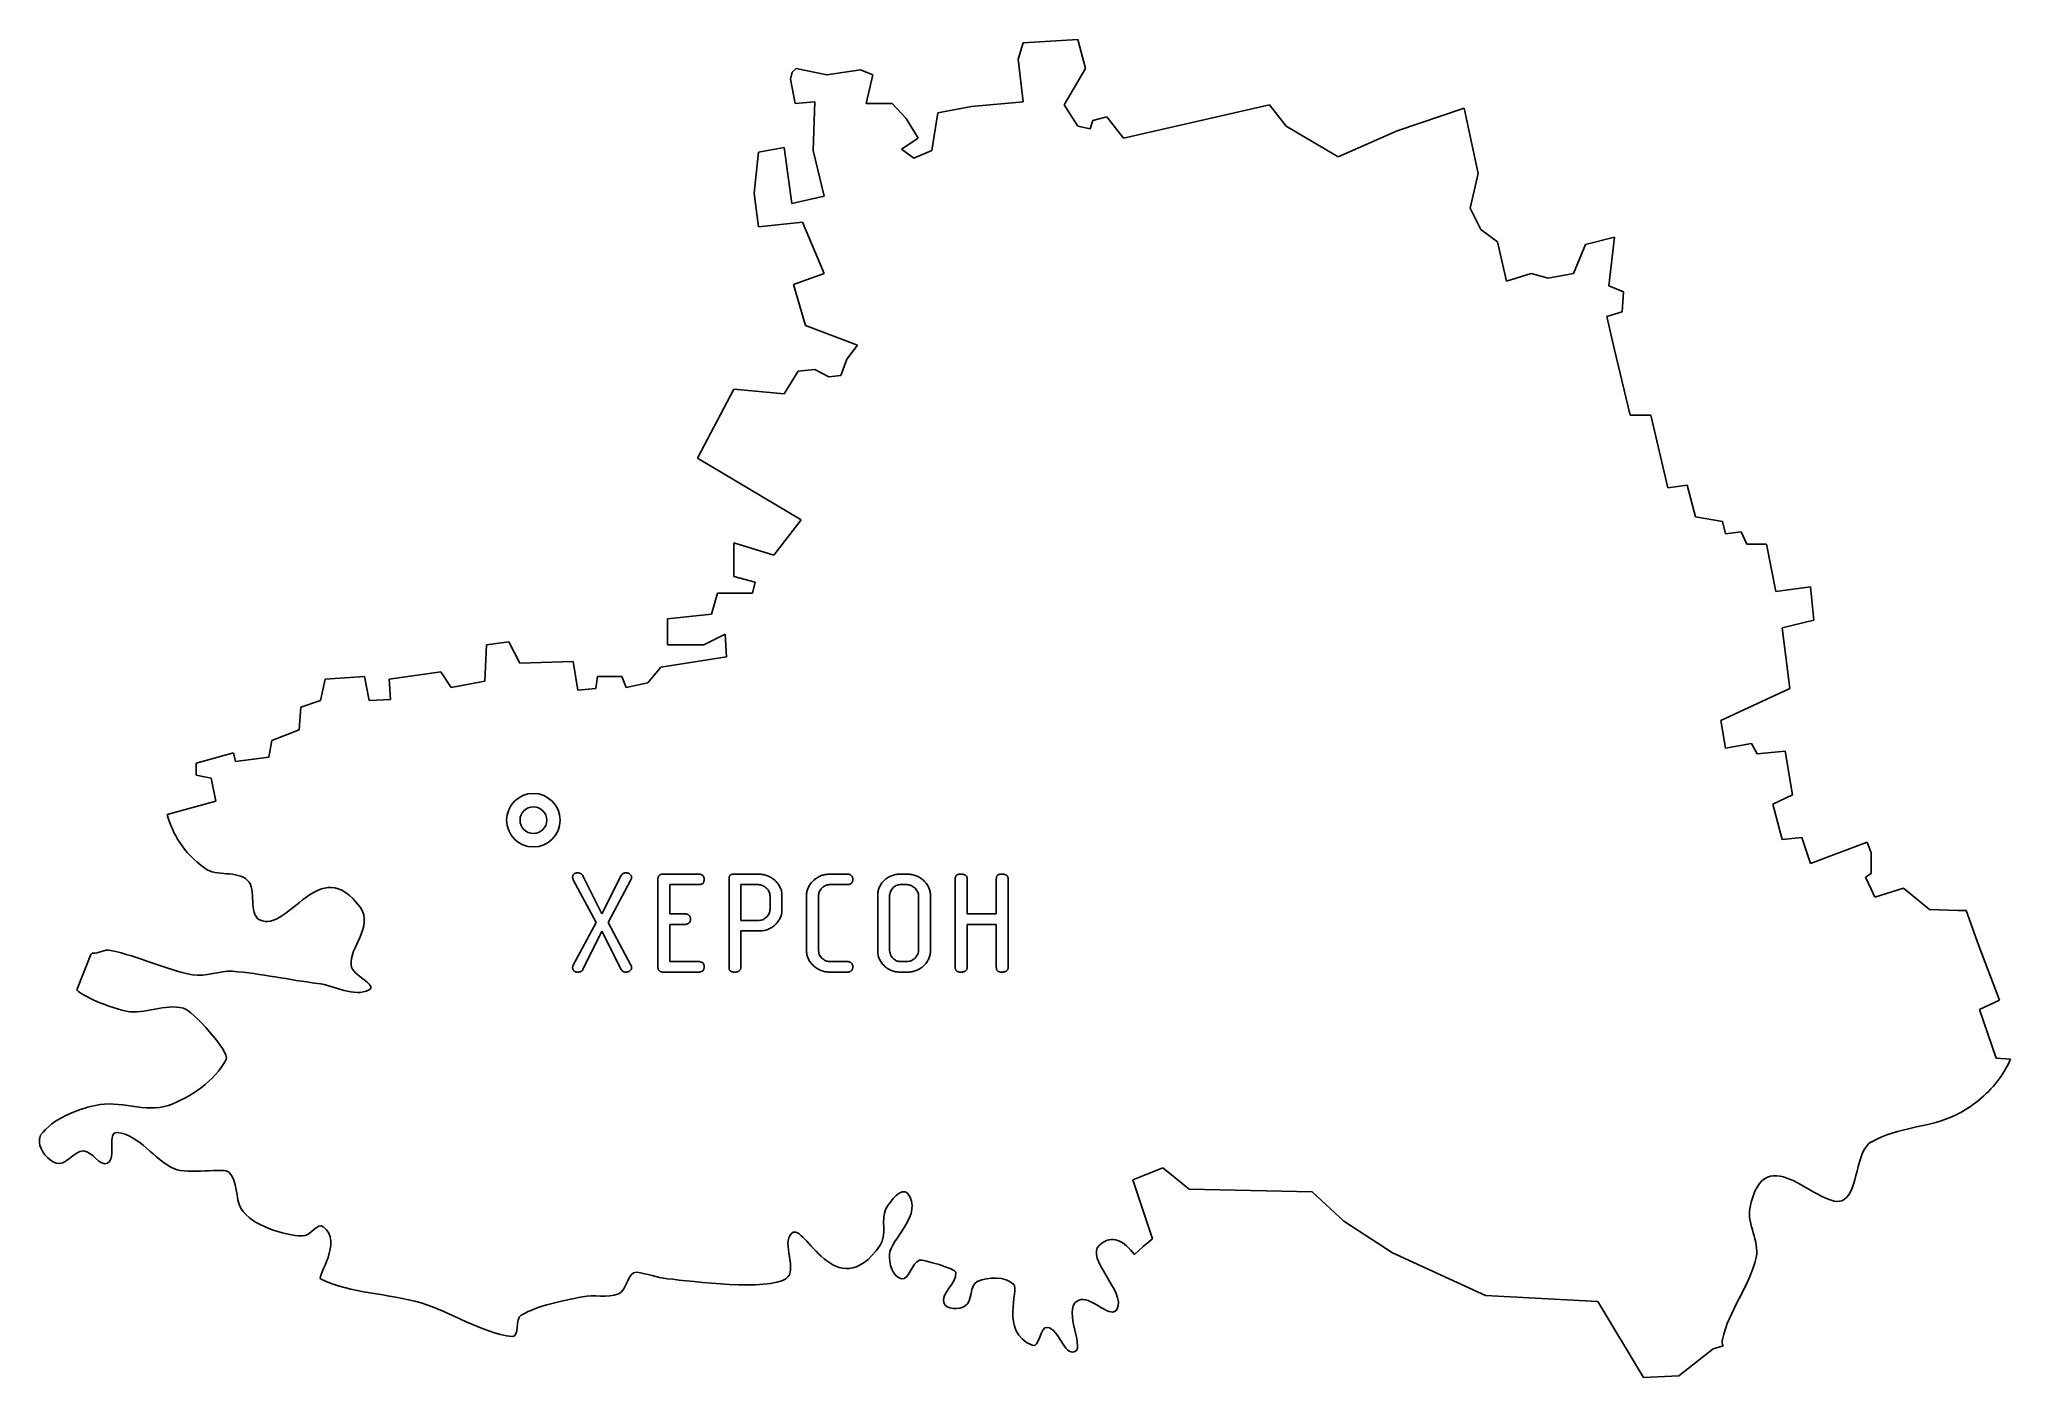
# Model space of a CAD drawing. Header units: millimetres. Extents: x 4719 to 4830, y 1497 to 1572.
import ezdxf

# ---------------------------------------------------------------- set-up
doc = ezdxf.new("R2010")
doc.units = ezdxf.units.MM

msp = doc.modelspace()

# ---------------------------------------------------------------- linework, layer by layer
at = {"color": 7, "linetype": 'Continuous', "lineweight": 25}
for p, q in [((4774.23, 1571.45), (4773.96, 1570.54)), ((4777.31, 1571.65), (4774.23, 1571.45)), ((4777.73, 1570.02), (4777.31, 1571.65)), ((4761.28, 1569.8), (4761.18, 1569.41)), ((4761.5, 1570.02), (4761.28, 1569.8)), ((4763.22, 1569.66), (4761.5, 1570.02)), ((4765.11, 1569.93), (4763.22, 1569.66)), ((4765.79, 1569.66), (4765.11, 1569.93)), ((4765.43, 1568.04), (4765.79, 1569.66)), ((4773.96, 1570.54), (4774.23, 1568.14)), ((4776.53, 1567.98), (4777.73, 1570.02)), ((4761.18, 1569.41), (4761.44, 1568.04)), ((4761.44, 1568.04), (4762.54, 1568.14)), ((4762.54, 1568.14), (4762.45, 1565.42)), ((4766.89, 1568.04), (4765.43, 1568.04)), ((4767.67, 1567.2), (4766.89, 1568.04)), ((4769.45, 1567.52), (4769.1, 1565.42)), ((4771.34, 1567.88), (4769.45, 1567.52)), ((4774.23, 1568.14), (4771.34, 1567.88)), ((4777.31, 1566.78), (4776.53, 1567.98)), ((4788.05, 1567.98), (4779.87, 1566.1)), ((4788.99, 1566.78), (4788.05, 1567.98)), ((4798.98, 1567.78), (4795.22, 1566.52)), ((4799.76, 1564.12), (4798.98, 1567.78)), ((4768.35, 1566.1), (4767.67, 1567.2)), ((4777.99, 1566.62), (4777.31, 1566.78)), ((4778.15, 1567.1), (4777.99, 1566.62)), ((4778.93, 1567.3), (4778.15, 1567.1)), ((4779.87, 1566.1), (4778.93, 1567.3)), ((4791.91, 1565.06), (4788.99, 1566.78)), ((4795.22, 1566.52), (4791.91, 1565.06)), ((4759.39, 1565.32), (4759.14, 1563.01)), ((4760.82, 1565.58), (4759.39, 1565.32)), ((4761.25, 1562.43), (4760.82, 1565.58)), ((4762.45, 1565.42), (4763.06, 1562.85)), ((4767.41, 1565.48), (4768.35, 1566.1)), ((4768.09, 1564.99), (4767.41, 1565.48)), ((4769.1, 1565.42), (4768.09, 1564.99)), ((4799.31, 1562.17), (4799.76, 1564.12)), ((4759.14, 1563.01), (4759.39, 1561.13)), ((4763.06, 1562.85), (4761.25, 1562.43)), ((4799.92, 1560.97), (4799.31, 1562.17)), ((4759.39, 1561.13), (4761.86, 1561.39)), ((4761.86, 1561.39), (4763.06, 1558.5)), ((4800.86, 1560.29), (4799.92, 1560.97)), ((4801.35, 1558.08), (4800.86, 1560.29)), ((4805.79, 1560.13), (4805.11, 1558.5)), ((4807.42, 1560.55), (4805.79, 1560.13)), ((4807.09, 1557.82), (4807.42, 1560.55)), ((4763.06, 1558.5), (4761.34, 1557.89)), ((4761.34, 1557.89), (4762.02, 1555.58)), ((4802.74, 1558.5), (4801.35, 1558.08)), ((4803.69, 1558.24), (4802.74, 1558.5)), ((4805.11, 1558.5), (4803.69, 1558.24)), ((4807.93, 1557.47), (4807.09, 1557.82)), ((4807.84, 1556.36), (4807.93, 1557.47)), ((4806.99, 1556.1), (4807.84, 1556.36)), ((4762.02, 1555.58), (4764.94, 1554.48)), ((4807.42, 1554.22), (4806.99, 1556.1)), ((4764.94, 1554.48), (4764.33, 1553.7)), ((4808.29, 1550.55), (4807.42, 1554.22)), ((4761.6, 1553.02), (4760.82, 1551.75)), ((4762.54, 1553.12), (4761.6, 1553.02)), ((4763.32, 1552.7), (4762.54, 1553.12)), ((4764.33, 1553.7), (4764, 1552.79)), ((4758, 1552.02), (4755.96, 1548.15)), ((4760.82, 1551.75), (4758, 1552.02)), ((4764, 1552.79), (4763.32, 1552.7)), ((4809.46, 1550.55), (4808.29, 1550.55)), ((4810.4, 1546.47), (4809.46, 1550.55)), ((4755.96, 1548.15), (4761.77, 1544.68)), ((4811.5, 1546.63), (4810.4, 1546.47)), ((4811.96, 1544.84), (4811.5, 1546.63)), ((4761.77, 1544.68), (4760.24, 1542.7)), ((4813.48, 1544.58), (4811.96, 1544.84)), ((4813.65, 1543.9), (4813.48, 1544.58)), ((4758, 1543.38), (4758, 1541.5)), ((4760.24, 1542.7), (4758, 1543.38)), ((4814.52, 1544), (4813.65, 1543.9)), ((4814.85, 1543.32), (4814.52, 1544)), ((4815.95, 1543.32), (4814.85, 1543.32)), ((4816.47, 1540.66), (4815.95, 1543.32)), ((4758, 1541.5), (4759.2, 1541.18)), ((4759.2, 1541.18), (4759.04, 1540.56)), ((4818.42, 1540.92), (4816.47, 1540.66)), ((4818.61, 1539.04), (4818.42, 1540.92)), ((4757.09, 1540.56), (4756.74, 1539.39)), ((4759.04, 1540.56), (4757.09, 1540.56)), ((4756.74, 1539.39), (4754.27, 1539.13)), ((4754.27, 1539.13), (4754.27, 1537.67)), ((4816.83, 1538.61), (4818.61, 1539.04)), ((4817.25, 1535.21), (4816.83, 1538.61)), ((4744.11, 1537.67), (4744.02, 1535.63)), ((4745.38, 1537.83), (4744.11, 1537.67)), ((4745.99, 1536.64), (4745.38, 1537.83)), ((4754.27, 1537.67), (4756.31, 1537.67)), ((4756.31, 1537.67), (4757.52, 1538.26)), ((4757.52, 1538.26), (4757.58, 1536.99)), ((4748.98, 1536.73), (4745.99, 1536.64)), ((4749.24, 1535.11), (4748.98, 1536.73)), ((4753.91, 1536.41), (4753.17, 1535.53)), ((4757.58, 1536.99), (4753.91, 1536.41)), ((4735.06, 1535.73), (4734.8, 1534.53)), ((4737.27, 1535.89), (4735.06, 1535.73)), ((4737.53, 1534.53), (4737.27, 1535.89)), ((4741.55, 1536.15), (4738.66, 1535.73)), ((4738.66, 1535.73), (4738.73, 1534.59)), ((4742.13, 1535.27), (4741.55, 1536.15)), ((4744.02, 1535.63), (4742.13, 1535.27)), ((4750.34, 1535.89), (4750.25, 1535.21)), ((4751.71, 1535.89), (4750.34, 1535.89)), ((4751.96, 1535.27), (4751.71, 1535.89)), ((4753.17, 1535.53), (4751.96, 1535.27)), ((4734.8, 1534.53), (4733.7, 1534.17)), ((4738.73, 1534.59), (4737.53, 1534.53)), ((4750.25, 1535.21), (4749.24, 1535.11)), ((4813.39, 1533.42), (4817.25, 1535.21)), ((4733.7, 1534.17), (4733.6, 1532.9)), ((4813.65, 1531.87), (4813.39, 1533.42)), ((4732.07, 1532.29), (4731.91, 1531.35)), ((4733.6, 1532.9), (4732.07, 1532.29)), ((4815.11, 1532.13), (4813.65, 1531.87)), ((4815.43, 1531.54), (4815.11, 1532.13)), ((4729.93, 1531.6), (4727.83, 1531.02)), ((4727.83, 1531.02), (4727.83, 1530.34)), ((4730.03, 1531.12), (4729.93, 1531.6)), ((4731.91, 1531.35), (4730.03, 1531.12)), ((4816.99, 1531.7), (4815.43, 1531.54)), ((4817.41, 1529.24), (4816.99, 1531.7)), ((4727.83, 1530.34), (4728.67, 1530.18)), ((4728.67, 1530.18), (4728.93, 1528.88)), ((4728.93, 1528.88), (4726.2, 1528.13)), ((4816.31, 1528.72), (4817.41, 1529.24)), ((4816.83, 1526.74), (4816.31, 1528.72)), ((4817.93, 1526.84), (4816.83, 1526.74)), ((4818.42, 1525.38), (4817.93, 1526.84)), ((4821.6, 1526.58), (4818.42, 1525.38)), ((4821.82, 1525.99), (4821.6, 1526.58)), ((4821.82, 1524.82), (4821.82, 1525.99)), ((4750.28, 1522.08), (4748.99, 1524.47)), ((4749.54, 1524.66), (4750.6, 1522.56)), ((4750.6, 1522.56), (4751.68, 1524.72)), ((4752.22, 1524.47), (4750.94, 1522.08)), ((4753.74, 1519.56), (4753.74, 1524.53)), ((4754.04, 1524.79), (4755.99, 1524.79)), ((4757.73, 1519.56), (4757.73, 1524.53)), ((4758, 1524.79), (4759.37, 1524.79)), ((4763.37, 1524.79), (4764.33, 1524.79)), ((4767.32, 1524.79), (4767.71, 1524.79)), ((4770.42, 1519.56), (4770.42, 1524.53)), ((4771.09, 1524.53), (4771.09, 1522.56)), ((4772.72, 1522.56), (4772.72, 1524.53)), ((4773.39, 1524.53), (4773.39, 1519.56)), ((4821.5, 1524.63), (4821.82, 1524.82)), ((4821.82, 1523.95), (4821.5, 1524.63)), ((4755.99, 1524.2), (4754.41, 1524.2)), ((4754.41, 1524.2), (4754.41, 1522.56)), ((4759.36, 1524.2), (4758.39, 1524.2)), ((4758.39, 1524.2), (4758.39, 1522.19)), ((4760.03, 1522.83), (4760.03, 1523.55)), ((4760.7, 1523.58), (4760.7, 1522.81)), ((4762.08, 1520.51), (4762.08, 1523.57)), ((4762.75, 1523.53), (4762.75, 1520.56)), ((4764.33, 1524.2), (4763.37, 1524.2)), ((4766.07, 1520.51), (4766.07, 1523.57)), ((4766.73, 1523.53), (4766.73, 1520.56)), ((4767.7, 1524.2), (4767.33, 1524.2)), ((4768.37, 1520.56), (4768.37, 1523.53)), ((4769.04, 1523.57), (4769.04, 1520.51)), ((4822.02, 1523.49), (4821.82, 1523.95)), ((4823.64, 1524.01), (4822.02, 1523.49)), ((4825.1, 1522.81), (4823.64, 1524.01)), ((4748.99, 1519.69), (4750.28, 1522.08)), ((4750.94, 1522.08), (4752.22, 1519.69)), ((4754.41, 1522.56), (4755.22, 1522.56)), ((4758.39, 1522.19), (4759.36, 1522.19)), ((4771.09, 1522.56), (4772.72, 1522.56)), ((4826.69, 1522.75), (4825.1, 1522.81)), ((4827.15, 1522.75), (4826.69, 1522.75)), ((4827.86, 1520.77), (4827.15, 1522.75)), ((4750.6, 1521.59), (4749.52, 1519.43)), ((4751.68, 1519.43), (4750.6, 1521.59)), ((4755.22, 1521.97), (4754.41, 1521.97)), ((4754.41, 1521.97), (4754.41, 1519.89)), ((4758.39, 1521.6), (4758.39, 1519.56)), ((4759.4, 1521.6), (4758.39, 1521.6)), ((4772.72, 1521.97), (4771.09, 1521.97)), ((4771.09, 1521.97), (4771.09, 1519.56)), ((4772.72, 1519.56), (4772.72, 1521.97)), ((4721.92, 1520.28), (4721.14, 1518.3)), ((4721.99, 1520.35), (4721.92, 1520.28)), ((4722.02, 1520.35), (4721.99, 1520.35)), ((4754.41, 1519.89), (4755.99, 1519.89)), ((4763.37, 1519.89), (4764.33, 1519.89)), ((4767.33, 1519.89), (4767.7, 1519.89)), ((4829.03, 1517.72), (4827.86, 1520.77)), ((4755.99, 1519.29), (4754.04, 1519.29)), ((4764.33, 1519.29), (4763.37, 1519.29)), ((4767.71, 1519.29), (4767.32, 1519.29)), ((4827.89, 1517.2), (4829.03, 1517.72)), ((4828.83, 1514.47), (4827.89, 1517.2)), ((4829.64, 1514.41), (4828.83, 1514.47)), ((4826.63, 1511.29), (4826.69, 1511.33)), ((4719.03, 1509.87), (4719.03, 1509.74)), ((4821.82, 1509.77), (4821.86, 1509.77)), ((4780.39, 1507.63), (4782.08, 1508.31)), ((4781.49, 1504.32), (4780.39, 1507.63)), ((4782.08, 1508.31), (4783.54, 1507.11)), ((4783.54, 1507.11), (4790.45, 1506.95)), ((4790.45, 1506.95), (4792.23, 1505.32)), ((4780.97, 1503.89), (4781.49, 1504.32)), ((4792.23, 1505.32), (4794.96, 1503.54)), ((4780.49, 1503.44), (4780.97, 1503.89)), ((4794.96, 1503.54), (4800.18, 1501.14)), ((4800.18, 1501.14), (4806.48, 1500.81)), ((4806.48, 1500.81), (4809.04, 1496.53)), ((4811.02, 1496.63), (4812.96, 1498.15)), ((4812.96, 1498.15), (4813.52, 1498.32)), ((4809.04, 1496.53), (4811.02, 1496.63))]:
    msp.add_line(p, q, dxfattribs=at)
for radius in [1.5, 0.75]:
    msp.add_circle((4746.75, 1527.82), radius, dxfattribs=at)
for points in [[(4726.2, 1528.13), (4726.53, 1527.03), (4727.05, 1526.06), (4728.31, 1525.12)], [(4731.39, 1522.23), (4733.02, 1521.42), (4734.74, 1526.12), (4737.04, 1522.91)], [(4728.31, 1525.12), (4728.99, 1524.63), (4730.1, 1525.02), (4730.71, 1524.44)], [(4730.71, 1524.44), (4731.26, 1523.92), (4730.71, 1522.59), (4731.39, 1522.23)], [(4737.04, 1522.91), (4737.79, 1521.84), (4736.42, 1520.7), (4736.52, 1519.67)], [(4723.02, 1520.51), (4722.7, 1520.6), (4722.34, 1520.31), (4722.02, 1520.35)], [(4727.63, 1519.14), (4726.07, 1519.44), (4724.61, 1520.18), (4723.02, 1520.51)], [(4729.87, 1519.34), (4729.12, 1519.37), (4728.38, 1519.02), (4727.63, 1519.14)], [(4734.64, 1518.66), (4733.05, 1518.85), (4731.46, 1519.21), (4729.87, 1519.34)], [(4736.52, 1519.67), (4736.55, 1519.11), (4738.05, 1518.56), (4737.53, 1518.3)], [(4721.14, 1518.3), (4721.2, 1518.11), (4722.6, 1517.39), (4723.9, 1517.1)], [(4737.53, 1518.3), (4736.68, 1517.85), (4735.61, 1518.53), (4734.64, 1518.66)], [(4723.9, 1517.1), (4724.94, 1516.88), (4726.07, 1517.56), (4727.11, 1517.26)], [(4727.11, 1517.26), (4727.6, 1517.17), (4729.74, 1514.8), (4729.51, 1514.38)], [(4729.51, 1514.38), (4728.86, 1513.18), (4727.56, 1512.27), (4726.27, 1511.81)], [(4827.86, 1512.11), (4828.64, 1512.72), (4829.25, 1513.5), (4829.64, 1514.41)], [(4726.27, 1511.81), (4724.97, 1511.36), (4723.51, 1512.14), (4722.18, 1511.81)], [(4826.69, 1511.33), (4827.11, 1511.55), (4827.5, 1511.81), (4827.86, 1512.11)], [(4722.18, 1511.81), (4721.04, 1511.55), (4719.78, 1511.07), (4719.1, 1510.13)], [(4821.86, 1509.77), (4823.28, 1510.61), (4825.13, 1510.55), (4826.63, 1511.29)], [(4719.1, 1510.13), (4719.06, 1510.03), (4719.03, 1509.96), (4719.03, 1509.87)], [(4722.86, 1508.57), (4723.38, 1508.86), (4722.8, 1510.32), (4723.38, 1510.29)], [(4723.38, 1510.29), (4724.65, 1510.16), (4725.46, 1508.76), (4726.62, 1508.24)], [(4815.01, 1506.01), (4815.82, 1510.29), (4819.03, 1505.71), (4820.3, 1506.52)], [(4719.03, 1509.74), (4719.06, 1509.28), (4719.52, 1508.73), (4719.97, 1508.57)], [(4719.97, 1508.57), (4720.49, 1508.37), (4720.95, 1509.25), (4721.5, 1509.25)], [(4721.5, 1509.25), (4722.02, 1509.25), (4722.41, 1508.34), (4722.86, 1508.57)], [(4820.3, 1506.52), (4821.11, 1507.04), (4820.92, 1509.19), (4821.82, 1509.77)], [(4726.62, 1508.24), (4727.34, 1507.92), (4729.42, 1508.34), (4729.67, 1508.05)], [(4729.67, 1508.05), (4730.19, 1507.56), (4730, 1506.62), (4730.36, 1506.01)], [(4766.53, 1506.01), (4766.79, 1506.46), (4767.41, 1507.24), (4767.74, 1506.88)], [(4767.74, 1506.88), (4768.71, 1505.75), (4766.76, 1504.25), (4766.73, 1503.44)], [(4730.36, 1506.01), (4730.91, 1505.06), (4732.79, 1504.51), (4733.79, 1504.48)], [(4766.21, 1503.96), (4766.6, 1504.54), (4766.24, 1505.39), (4766.53, 1506.01)], [(4815.37, 1503.28), (4815.56, 1504.19), (4814.85, 1505.13), (4815.01, 1506.01)], [(4733.79, 1504.48), (4734.22, 1504.45), (4734.64, 1505.26), (4734.96, 1505)], [(4734.96, 1505), (4736.07, 1504.16), (4734.61, 1502.21), (4734.8, 1502.08)], [(4760.92, 1502.08), (4761.63, 1502.57), (4760.63, 1504.06), (4761.25, 1504.64)], [(4761.25, 1504.64), (4761.96, 1505.29), (4763.71, 1500.39), (4766.21, 1503.96)], [(4778.51, 1503.96), (4779.22, 1504.61), (4779.9, 1504.19), (4780.49, 1503.44)], [(4766.73, 1503.44), (4766.7, 1502.96), (4766.89, 1502.18), (4767.41, 1502.08)], [(4779.51, 1500.39), (4780, 1501.33), (4777.7, 1503.25), (4778.51, 1503.96)], [(4813.48, 1498.67), (4813.81, 1500.29), (4815.01, 1501.66), (4815.37, 1503.28)], [(4751.54, 1501.23), (4752, 1501.43), (4752.03, 1502.47), (4752.55, 1502.44)], [(4752.55, 1502.44), (4753.13, 1502.37), (4753.68, 1502.14), (4754.27, 1502.08)], [(4767.41, 1502.08), (4767.86, 1501.98), (4767.96, 1502.99), (4768.42, 1503.12)], [(4768.42, 1503.12), (4768.61, 1503.18), (4770.46, 1502.63), (4770.46, 1502.44)], [(4770.46, 1502.44), (4770.53, 1501.82), (4769.62, 1501.3), (4769.78, 1500.72)], [(4771.66, 1501.92), (4772.31, 1502.21), (4773.22, 1502.21), (4773.71, 1501.76)], [(4734.8, 1502.08), (4736.52, 1501.23), (4738.6, 1501.27), (4740.45, 1500.72)], [(4746.06, 1500.03), (4747.1, 1500.62), (4748.33, 1500.81), (4749.5, 1501.07)], [(4749.5, 1501.07), (4750.15, 1501.2), (4750.89, 1500.98), (4751.54, 1501.23)], [(4754.27, 1502.08), (4755.7, 1501.92), (4759.91, 1501.4), (4760.92, 1502.08)], [(4770.98, 1500.55), (4771.4, 1500.81), (4771.21, 1501.72), (4771.66, 1501.92)], [(4773.71, 1501.76), (4774.03, 1501.46), (4772.89, 1499.09), (4774.74, 1498.35)], [(4777.47, 1500.91), (4778.15, 1501.04), (4779.22, 1499.74), (4779.51, 1500.39)], [(4740.45, 1500.72), (4742.17, 1500.2), (4743.76, 1499.06), (4745.57, 1498.83)], [(4745.57, 1498.83), (4745.99, 1498.8), (4745.7, 1499.84), (4746.06, 1500.03)], [(4769.78, 1500.72), (4769.91, 1500.33), (4770.66, 1500.33), (4770.98, 1500.55)], [(4777.14, 1497.99), (4777.73, 1498.22), (4776.27, 1500.65), (4777.47, 1500.91)], [(4774.74, 1498.35), (4775.16, 1498.15), (4775.16, 1499.42), (4775.59, 1499.35)], [(4775.59, 1499.35), (4776.27, 1499.26), (4776.5, 1497.76), (4777.14, 1497.99)], [(4813.52, 1498.32), (4813.45, 1498.41), (4813.45, 1498.54), (4813.48, 1498.67)]]:
    msp.add_open_spline(points, degree=3, dxfattribs=at)
for points, knots in [([(4748.95, 1524.6), (4748.95, 1524.62), (4748.96, 1524.66), (4748.97, 1524.71), (4748.99, 1524.76), (4749.02, 1524.8), (4749.06, 1524.83), (4749.11, 1524.85), (4749.17, 1524.86), (4749.21, 1524.87), (4749.23, 1524.87)], [0, 0, 0, 0, 0.141873, 0.268346, 0.384373, 0.492402, 0.604548, 0.721869, 0.8529, 1, 1, 1, 1]), ([(4748.99, 1524.47), (4748.98, 1524.49), (4748.96, 1524.53), (4748.96, 1524.58), (4748.95, 1524.6)], [0, 0, 0, 0, 0.506812, 1, 1, 1, 1]), ([(4749.23, 1524.87), (4749.27, 1524.86), (4749.33, 1524.86), (4749.42, 1524.82), (4749.49, 1524.75), (4749.53, 1524.69), (4749.54, 1524.66)], [0, 0, 0, 0, 0.254283, 0.488042, 0.731719, 1, 1, 1, 1]), ([(4751.68, 1524.72), (4751.7, 1524.74), (4751.72, 1524.79), (4751.78, 1524.83), (4751.84, 1524.86), (4751.89, 1524.86), (4751.91, 1524.87)], [0, 0, 0, 0, 0.270918, 0.518355, 0.751646, 1, 1, 1, 1]), ([(4751.91, 1524.87), (4751.94, 1524.87), (4751.99, 1524.86), (4752.06, 1524.85), (4752.12, 1524.83), (4752.17, 1524.8), (4752.21, 1524.76), (4752.24, 1524.72), (4752.26, 1524.66), (4752.26, 1524.62), (4752.26, 1524.6)], [0, 0, 0, 0, 0.163448, 0.307793, 0.43427, 0.549766, 0.655419, 0.762636, 0.875353, 1, 1, 1, 1]), ([(4752.26, 1524.6), (4752.26, 1524.58), (4752.25, 1524.53), (4752.23, 1524.49), (4752.22, 1524.47)], [0, 0, 0, 0, 0.412672, 1, 1, 1, 1]), ([(4753.74, 1524.53), (4753.74, 1524.55), (4753.74, 1524.59), (4753.76, 1524.64), (4753.78, 1524.69), (4753.82, 1524.73), (4753.86, 1524.76), (4753.91, 1524.78), (4753.97, 1524.79), (4754.02, 1524.79), (4754.04, 1524.79)], [0, 0, 0, 0, 0.137647, 0.258494, 0.372178, 0.480267, 0.591683, 0.71253, 0.847139, 1, 1, 1, 1]), ([(4755.99, 1524.79), (4756.02, 1524.79), (4756.07, 1524.79), (4756.14, 1524.78), (4756.2, 1524.75), (4756.25, 1524.72), (4756.29, 1524.68), (4756.32, 1524.62), (4756.33, 1524.56), (4756.33, 1524.52), (4756.33, 1524.49)], [0, 0, 0, 0, 0.154879, 0.291993, 0.412667, 0.525781, 0.633715, 0.744971, 0.865082, 1, 1, 1, 1]), ([(4756.33, 1524.49), (4756.33, 1524.47), (4756.33, 1524.43), (4756.32, 1524.37), (4756.29, 1524.31), (4756.25, 1524.27), (4756.2, 1524.24), (4756.14, 1524.21), (4756.07, 1524.2), (4756.02, 1524.2), (4755.99, 1524.2)], [0, 0, 0, 0, 0.134918, 0.255029, 0.366285, 0.474219, 0.587333, 0.708007, 0.845121, 1, 1, 1, 1]), ([(4757.73, 1524.53), (4757.73, 1524.55), (4757.73, 1524.59), (4757.74, 1524.64), (4757.76, 1524.69), (4757.79, 1524.73), (4757.83, 1524.76), (4757.88, 1524.78), (4757.94, 1524.79), (4757.98, 1524.79), (4758, 1524.79)], [0, 0, 0, 0, 0.144635, 0.27097, 0.388133, 0.496601, 0.607186, 0.72435, 0.852701, 1, 1, 1, 1]), ([(4759.37, 1524.79), (4759.42, 1524.79), (4759.51, 1524.79), (4759.64, 1524.77), (4759.77, 1524.74), (4759.89, 1524.7), (4760.01, 1524.65), (4760.12, 1524.59), (4760.22, 1524.51), (4760.32, 1524.43), (4760.41, 1524.33), (4760.48, 1524.24), (4760.55, 1524.14), (4760.61, 1524.03), (4760.65, 1523.92), (4760.68, 1523.81), (4760.7, 1523.69), (4760.7, 1523.62), (4760.7, 1523.58)], [0, 0, 0, 0, 0.06971, 0.136447, 0.201795, 0.265484, 0.328896, 0.392107, 0.456206, 0.521181, 0.585627, 0.647991, 0.707557, 0.766488, 0.824369, 0.881947, 0.940727, 1, 1, 1, 1]), ([(4762.08, 1523.57), (4762.08, 1523.61), (4762.08, 1523.7), (4762.1, 1523.82), (4762.13, 1523.93), (4762.18, 1524.04), (4762.23, 1524.15), (4762.3, 1524.25), (4762.38, 1524.35), (4762.47, 1524.44), (4762.57, 1524.52), (4762.67, 1524.59), (4762.78, 1524.65), (4762.89, 1524.71), (4763.01, 1524.74), (4763.13, 1524.77), (4763.25, 1524.79), (4763.33, 1524.79), (4763.37, 1524.79)], [0, 0, 0, 0, 0.063695, 0.125103, 0.185975, 0.246038, 0.30665, 0.368251, 0.43101, 0.496829, 0.562907, 0.626808, 0.689581, 0.75126, 0.812739, 0.873899, 0.936305, 1, 1, 1, 1]), ([(4764.33, 1524.79), (4764.36, 1524.79), (4764.41, 1524.79), (4764.48, 1524.78), (4764.54, 1524.75), (4764.59, 1524.72), (4764.63, 1524.68), (4764.66, 1524.62), (4764.67, 1524.56), (4764.67, 1524.52), (4764.67, 1524.49)], [0, 0, 0, 0, 0.154879, 0.291993, 0.412667, 0.525781, 0.633715, 0.744971, 0.865082, 1, 1, 1, 1]), ([(4764.67, 1524.49), (4764.67, 1524.47), (4764.67, 1524.43), (4764.66, 1524.37), (4764.63, 1524.31), (4764.59, 1524.27), (4764.54, 1524.24), (4764.48, 1524.21), (4764.41, 1524.2), (4764.36, 1524.2), (4764.33, 1524.2)], [0, 0, 0, 0, 0.134918, 0.255029, 0.366285, 0.474219, 0.587333, 0.708007, 0.845121, 1, 1, 1, 1]), ([(4766.07, 1523.57), (4766.07, 1523.61), (4766.07, 1523.69), (4766.09, 1523.81), (4766.11, 1523.93), (4766.16, 1524.04), (4766.21, 1524.15), (4766.27, 1524.25), (4766.35, 1524.34), (4766.43, 1524.44), (4766.52, 1524.52), (4766.62, 1524.59), (4766.73, 1524.65), (4766.84, 1524.7), (4766.95, 1524.74), (4767.07, 1524.77), (4767.19, 1524.79), (4767.27, 1524.79), (4767.32, 1524.79)], [0, 0, 0, 0, 0.0640219, 0.1262327, 0.1865365, 0.2470474, 0.3074607, 0.3689786, 0.4316214, 0.4963177, 0.5610912, 0.6243271, 0.6867529, 0.7479914, 0.809425, 0.8714719, 0.934784, 1, 1, 1, 1]), ([(4767.71, 1524.79), (4767.75, 1524.79), (4767.85, 1524.79), (4767.98, 1524.77), (4768.11, 1524.74), (4768.23, 1524.7), (4768.35, 1524.65), (4768.46, 1524.59), (4768.56, 1524.51), (4768.66, 1524.43), (4768.75, 1524.33), (4768.83, 1524.23), (4768.89, 1524.13), (4768.94, 1524.03), (4768.99, 1523.92), (4769.02, 1523.81), (4769.03, 1523.69), (4769.04, 1523.61), (4769.04, 1523.57)], [0, 0, 0, 0, 0.069566, 0.13674, 0.202078, 0.265454, 0.32897, 0.391761, 0.456064, 0.520905, 0.585637, 0.647873, 0.707801, 0.766345, 0.824107, 0.882274, 0.940271, 1, 1, 1, 1]), ([(4770.42, 1524.53), (4770.42, 1524.55), (4770.42, 1524.59), (4770.44, 1524.64), (4770.46, 1524.69), (4770.49, 1524.73), (4770.54, 1524.76), (4770.59, 1524.78), (4770.65, 1524.79), (4770.69, 1524.79), (4770.72, 1524.79)], [0, 0, 0, 0, 0.137647, 0.258494, 0.372178, 0.480267, 0.591683, 0.71253, 0.847139, 1, 1, 1, 1]), ([(4770.72, 1524.79), (4770.75, 1524.79), (4770.8, 1524.79), (4770.88, 1524.78), (4770.94, 1524.76), (4771, 1524.73), (4771.04, 1524.69), (4771.07, 1524.65), (4771.09, 1524.59), (4771.09, 1524.55), (4771.09, 1524.53)], [0, 0, 0, 0, 0.169138, 0.31769, 0.447411, 0.563411, 0.668766, 0.773154, 0.880041, 1, 1, 1, 1]), ([(4772.72, 1524.53), (4772.73, 1524.55), (4772.73, 1524.59), (4772.74, 1524.65), (4772.76, 1524.69), (4772.8, 1524.73), (4772.84, 1524.76), (4772.89, 1524.78), (4772.95, 1524.79), (4773, 1524.79), (4773.02, 1524.79)], [0, 0, 0, 0, 0.136441, 0.255996, 0.368508, 0.475742, 0.588255, 0.709343, 0.845784, 1, 1, 1, 1]), ([(4773.02, 1524.79), (4773.05, 1524.79), (4773.11, 1524.79), (4773.18, 1524.78), (4773.25, 1524.76), (4773.3, 1524.73), (4773.34, 1524.69), (4773.37, 1524.64), (4773.39, 1524.59), (4773.39, 1524.55), (4773.39, 1524.53)], [0, 0, 0, 0, 0.167863, 0.314847, 0.444187, 0.55924, 0.665232, 0.770656, 0.878794, 1, 1, 1, 1]), ([(4760.03, 1523.55), (4760.03, 1523.6), (4760.02, 1523.68), (4759.98, 1523.8), (4759.92, 1523.91), (4759.83, 1524.01), (4759.73, 1524.09), (4759.61, 1524.15), (4759.49, 1524.19), (4759.4, 1524.2), (4759.36, 1524.2)], [0, 0, 0, 0, 0.123513, 0.244037, 0.365281, 0.493931, 0.622995, 0.747549, 0.87098, 1, 1, 1, 1]), ([(4763.37, 1524.2), (4763.33, 1524.2), (4763.26, 1524.19), (4763.14, 1524.15), (4763.04, 1524.09), (4762.94, 1524.01), (4762.85, 1523.92), (4762.79, 1523.8), (4762.76, 1523.67), (4762.75, 1523.58), (4762.75, 1523.53)], [0, 0, 0, 0, 0.114935, 0.228871, 0.347618, 0.473549, 0.602559, 0.727892, 0.860007, 1, 1, 1, 1]), ([(4767.33, 1524.2), (4767.29, 1524.2), (4767.22, 1524.19), (4767.11, 1524.15), (4767.01, 1524.09), (4766.92, 1524.01), (4766.83, 1523.91), (4766.78, 1523.8), (4766.74, 1523.67), (4766.74, 1523.58), (4766.73, 1523.53)], [0, 0, 0, 0, 0.109715, 0.220992, 0.338271, 0.464734, 0.594801, 0.723849, 0.857587, 1, 1, 1, 1]), ([(4768.37, 1523.53), (4768.37, 1523.57), (4768.36, 1523.66), (4768.32, 1523.79), (4768.26, 1523.9), (4768.17, 1524), (4768.07, 1524.09), (4767.96, 1524.15), (4767.83, 1524.19), (4767.74, 1524.19), (4767.7, 1524.2)], [0, 0, 0, 0, 0.127609, 0.249917, 0.372014, 0.500576, 0.628429, 0.751497, 0.87349, 1, 1, 1, 1]), ([(4755.22, 1522.56), (4755.25, 1522.56), (4755.3, 1522.56), (4755.37, 1522.55), (4755.43, 1522.52), (4755.48, 1522.49), (4755.52, 1522.45), (4755.55, 1522.39), (4755.56, 1522.33), (4755.56, 1522.29), (4755.57, 1522.26)], [0, 0, 0, 0, 0.154879, 0.291993, 0.412667, 0.525781, 0.633715, 0.744971, 0.865082, 1, 1, 1, 1]), ([(4755.57, 1522.26), (4755.56, 1522.24), (4755.56, 1522.2), (4755.55, 1522.14), (4755.52, 1522.08), (4755.48, 1522.04), (4755.43, 1522.01), (4755.37, 1521.98), (4755.3, 1521.97), (4755.25, 1521.97), (4755.22, 1521.97)], [0, 0, 0, 0, 0.134918, 0.255029, 0.366285, 0.474219, 0.587333, 0.708007, 0.845121, 1, 1, 1, 1]), ([(4759.36, 1522.19), (4759.4, 1522.19), (4759.49, 1522.2), (4759.62, 1522.23), (4759.73, 1522.29), (4759.83, 1522.38), (4759.92, 1522.47), (4759.98, 1522.58), (4760.02, 1522.7), (4760.03, 1522.79), (4760.03, 1522.83)], [0, 0, 0, 0, 0.129236, 0.253957, 0.377197, 0.506654, 0.634671, 0.755554, 0.87628, 1, 1, 1, 1]), ([(4760.7, 1522.81), (4760.7, 1522.77), (4760.7, 1522.69), (4760.68, 1522.57), (4760.65, 1522.46), (4760.61, 1522.35), (4760.56, 1522.25), (4760.49, 1522.15), (4760.42, 1522.05), (4760.33, 1521.96), (4760.23, 1521.87), (4760.13, 1521.8), (4760.02, 1521.74), (4759.91, 1521.69), (4759.79, 1521.64), (4759.66, 1521.62), (4759.53, 1521.6), (4759.44, 1521.6), (4759.4, 1521.6)], [0, 0, 0, 0, 0.059942, 0.118714, 0.176941, 0.235266, 0.294328, 0.354246, 0.416589, 0.480954, 0.545785, 0.60931, 0.671925, 0.734979, 0.798831, 0.863769, 0.930677, 1, 1, 1, 1]), ([(4755.99, 1519.89), (4756.02, 1519.89), (4756.07, 1519.88), (4756.14, 1519.87), (4756.2, 1519.85), (4756.25, 1519.81), (4756.29, 1519.77), (4756.32, 1519.72), (4756.33, 1519.66), (4756.33, 1519.61), (4756.33, 1519.59)], [0, 0, 0, 0, 0.154879, 0.291993, 0.412667, 0.525781, 0.633715, 0.744971, 0.865082, 1, 1, 1, 1]), ([(4763.37, 1519.29), (4763.33, 1519.29), (4763.25, 1519.3), (4763.13, 1519.31), (4763.01, 1519.34), (4762.89, 1519.38), (4762.78, 1519.43), (4762.67, 1519.49), (4762.57, 1519.56), (4762.47, 1519.64), (4762.38, 1519.74), (4762.3, 1519.83), (4762.23, 1519.93), (4762.18, 1520.04), (4762.13, 1520.15), (4762.1, 1520.27), (4762.08, 1520.39), (4762.08, 1520.47), (4762.08, 1520.51)], [0, 0, 0, 0, 0.063679, 0.126071, 0.187788, 0.248694, 0.31065, 0.373186, 0.437072, 0.502757, 0.568561, 0.631305, 0.69289, 0.754009, 0.814057, 0.874345, 0.936321, 1, 1, 1, 1]), ([(4762.75, 1520.56), (4762.75, 1520.51), (4762.76, 1520.42), (4762.79, 1520.28), (4762.85, 1520.17), (4762.94, 1520.07), (4763.04, 1519.99), (4763.14, 1519.93), (4763.26, 1519.89), (4763.33, 1519.89), (4763.37, 1519.89)], [0, 0, 0, 0, 0.140998, 0.271575, 0.398331, 0.526481, 0.653176, 0.770258, 0.885175, 1, 1, 1, 1]), ([(4764.33, 1519.89), (4764.36, 1519.89), (4764.41, 1519.88), (4764.48, 1519.87), (4764.54, 1519.85), (4764.59, 1519.81), (4764.63, 1519.77), (4764.66, 1519.72), (4764.67, 1519.66), (4764.67, 1519.61), (4764.67, 1519.59)], [0, 0, 0, 0, 0.154879, 0.291993, 0.412667, 0.525781, 0.633715, 0.744971, 0.865082, 1, 1, 1, 1]), ([(4767.32, 1519.29), (4767.27, 1519.29), (4767.19, 1519.3), (4767.07, 1519.31), (4766.95, 1519.34), (4766.84, 1519.38), (4766.73, 1519.43), (4766.62, 1519.49), (4766.52, 1519.56), (4766.43, 1519.65), (4766.35, 1519.74), (4766.27, 1519.84), (4766.21, 1519.94), (4766.16, 1520.04), (4766.11, 1520.15), (4766.09, 1520.27), (4766.07, 1520.39), (4766.07, 1520.47), (4766.07, 1520.51)], [0, 0, 0, 0, 0.065197, 0.12849, 0.1911, 0.252516, 0.313737, 0.37563, 0.438493, 0.503248, 0.567925, 0.630549, 0.692049, 0.752445, 0.812938, 0.873804, 0.935997, 1, 1, 1, 1]), ([(4766.73, 1520.56), (4766.74, 1520.51), (4766.74, 1520.42), (4766.78, 1520.29), (4766.83, 1520.17), (4766.92, 1520.07), (4767.01, 1519.99), (4767.11, 1519.93), (4767.22, 1519.89), (4767.29, 1519.89), (4767.33, 1519.89)], [0, 0, 0, 0, 0.143504, 0.276039, 0.406062, 0.536058, 0.662452, 0.779074, 0.889179, 1, 1, 1, 1]), ([(4767.7, 1519.89), (4767.74, 1519.89), (4767.83, 1519.89), (4767.96, 1519.93), (4768.07, 1519.99), (4768.18, 1520.08), (4768.26, 1520.18), (4768.32, 1520.3), (4768.36, 1520.42), (4768.37, 1520.51), (4768.37, 1520.56)], [0, 0, 0, 0, 0.127498, 0.249385, 0.372345, 0.499384, 0.627126, 0.750615, 0.872502, 1, 1, 1, 1]), ([(4769.04, 1520.51), (4769.04, 1520.47), (4769.03, 1520.39), (4769.02, 1520.28), (4768.99, 1520.16), (4768.94, 1520.06), (4768.89, 1519.95), (4768.83, 1519.85), (4768.75, 1519.75), (4768.66, 1519.66), (4768.56, 1519.57), (4768.46, 1519.5), (4768.35, 1519.43), (4768.23, 1519.38), (4768.11, 1519.34), (4767.98, 1519.31), (4767.85, 1519.29), (4767.75, 1519.29), (4767.71, 1519.29)], [0, 0, 0, 0, 0.059698, 0.118238, 0.175816, 0.234088, 0.292601, 0.352499, 0.414343, 0.479041, 0.543849, 0.607782, 0.67083, 0.734078, 0.798152, 0.863331, 0.93047, 1, 1, 1, 1]), ([(4748.95, 1519.56), (4748.96, 1519.58), (4748.96, 1519.63), (4748.98, 1519.67), (4748.99, 1519.69)], [0, 0, 0, 0, 0.488924, 1, 1, 1, 1]), ([(4749.23, 1519.29), (4749.21, 1519.29), (4749.17, 1519.29), (4749.11, 1519.31), (4749.06, 1519.33), (4749.02, 1519.36), (4748.99, 1519.4), (4748.97, 1519.44), (4748.96, 1519.5), (4748.95, 1519.54), (4748.95, 1519.56)], [0, 0, 0, 0, 0.1471, 0.278131, 0.395452, 0.507598, 0.615627, 0.731654, 0.858127, 1, 1, 1, 1]), ([(4749.52, 1519.43), (4749.51, 1519.41), (4749.48, 1519.37), (4749.41, 1519.32), (4749.33, 1519.3), (4749.27, 1519.29), (4749.23, 1519.29)], [0, 0, 0, 0, 0.229638, 0.461567, 0.710825, 1, 1, 1, 1]), ([(4751.91, 1519.29), (4751.89, 1519.29), (4751.84, 1519.3), (4751.78, 1519.33), (4751.72, 1519.37), (4751.7, 1519.41), (4751.68, 1519.43)], [0, 0, 0, 0, 0.24901, 0.482916, 0.728367, 1, 1, 1, 1]), ([(4752.26, 1519.56), (4752.26, 1519.54), (4752.26, 1519.5), (4752.24, 1519.44), (4752.21, 1519.4), (4752.17, 1519.36), (4752.12, 1519.33), (4752.06, 1519.31), (4751.99, 1519.29), (4751.94, 1519.29), (4751.91, 1519.29)], [0, 0, 0, 0, 0.124647, 0.237364, 0.344581, 0.450234, 0.56573, 0.692207, 0.836552, 1, 1, 1, 1]), ([(4752.22, 1519.69), (4752.23, 1519.67), (4752.25, 1519.63), (4752.26, 1519.58), (4752.26, 1519.56)], [0, 0, 0, 0, 0.592113, 1, 1, 1, 1]), ([(4754.04, 1519.29), (4754.02, 1519.29), (4753.97, 1519.29), (4753.91, 1519.31), (4753.86, 1519.33), (4753.82, 1519.36), (4753.78, 1519.39), (4753.76, 1519.44), (4753.74, 1519.5), (4753.74, 1519.54), (4753.74, 1519.56)], [0, 0, 0, 0, 0.152861, 0.28747, 0.408317, 0.519733, 0.627822, 0.741506, 0.862353, 1, 1, 1, 1]), ([(4756.33, 1519.59), (4756.33, 1519.57), (4756.33, 1519.52), (4756.32, 1519.46), (4756.29, 1519.41), (4756.25, 1519.36), (4756.2, 1519.33), (4756.14, 1519.31), (4756.07, 1519.29), (4756.02, 1519.29), (4755.99, 1519.29)], [0, 0, 0, 0, 0.134918, 0.255029, 0.366285, 0.474219, 0.587333, 0.708007, 0.845121, 1, 1, 1, 1]), ([(4758.02, 1519.29), (4758, 1519.29), (4757.96, 1519.29), (4757.89, 1519.31), (4757.84, 1519.33), (4757.8, 1519.36), (4757.77, 1519.39), (4757.74, 1519.44), (4757.73, 1519.5), (4757.73, 1519.54), (4757.73, 1519.56)], [0, 0, 0, 0, 0.152861, 0.28747, 0.408317, 0.519733, 0.627822, 0.741506, 0.862353, 1, 1, 1, 1]), ([(4758.39, 1519.56), (4758.39, 1519.54), (4758.39, 1519.5), (4758.37, 1519.44), (4758.34, 1519.39), (4758.3, 1519.36), (4758.25, 1519.33), (4758.18, 1519.31), (4758.11, 1519.29), (4758.05, 1519.29), (4758.02, 1519.29)], [0, 0, 0, 0, 0.121206, 0.229344, 0.334768, 0.44076, 0.555813, 0.685153, 0.832137, 1, 1, 1, 1]), ([(4764.67, 1519.59), (4764.67, 1519.57), (4764.67, 1519.52), (4764.66, 1519.46), (4764.63, 1519.41), (4764.59, 1519.36), (4764.54, 1519.33), (4764.48, 1519.31), (4764.41, 1519.29), (4764.36, 1519.29), (4764.33, 1519.29)], [0, 0, 0, 0, 0.134918, 0.255029, 0.366285, 0.474219, 0.587333, 0.708007, 0.845121, 1, 1, 1, 1]), ([(4770.72, 1519.29), (4770.69, 1519.29), (4770.65, 1519.29), (4770.59, 1519.31), (4770.54, 1519.33), (4770.49, 1519.36), (4770.46, 1519.39), (4770.44, 1519.44), (4770.42, 1519.5), (4770.42, 1519.54), (4770.42, 1519.56)], [0, 0, 0, 0, 0.152861, 0.28747, 0.408317, 0.519733, 0.627822, 0.741506, 0.862353, 1, 1, 1, 1]), ([(4771.09, 1519.56), (4771.09, 1519.54), (4771.09, 1519.5), (4771.07, 1519.44), (4771.04, 1519.39), (4771, 1519.36), (4770.94, 1519.33), (4770.88, 1519.31), (4770.8, 1519.29), (4770.75, 1519.29), (4770.72, 1519.29)], [0, 0, 0, 0, 0.121206, 0.229344, 0.334768, 0.44076, 0.555813, 0.685153, 0.832137, 1, 1, 1, 1]), ([(4773.02, 1519.29), (4773, 1519.29), (4772.95, 1519.29), (4772.89, 1519.31), (4772.84, 1519.33), (4772.8, 1519.36), (4772.76, 1519.39), (4772.74, 1519.44), (4772.73, 1519.5), (4772.73, 1519.54), (4772.72, 1519.56)], [0, 0, 0, 0, 0.1528613, 0.2874697, 0.4083172, 0.519733, 0.6278223, 0.741506, 0.8623535, 1, 1, 1, 1]), ([(4773.39, 1519.56), (4773.39, 1519.54), (4773.39, 1519.5), (4773.37, 1519.44), (4773.34, 1519.39), (4773.3, 1519.36), (4773.25, 1519.33), (4773.18, 1519.31), (4773.11, 1519.29), (4773.05, 1519.29), (4773.02, 1519.29)], [0, 0, 0, 0, 0.121206, 0.229344, 0.334768, 0.44076, 0.555813, 0.685153, 0.832137, 1, 1, 1, 1])]:
    msp.add_open_spline(points, degree=3, knots=knots, dxfattribs=at)

doc.saveas('drawing.dxf')
